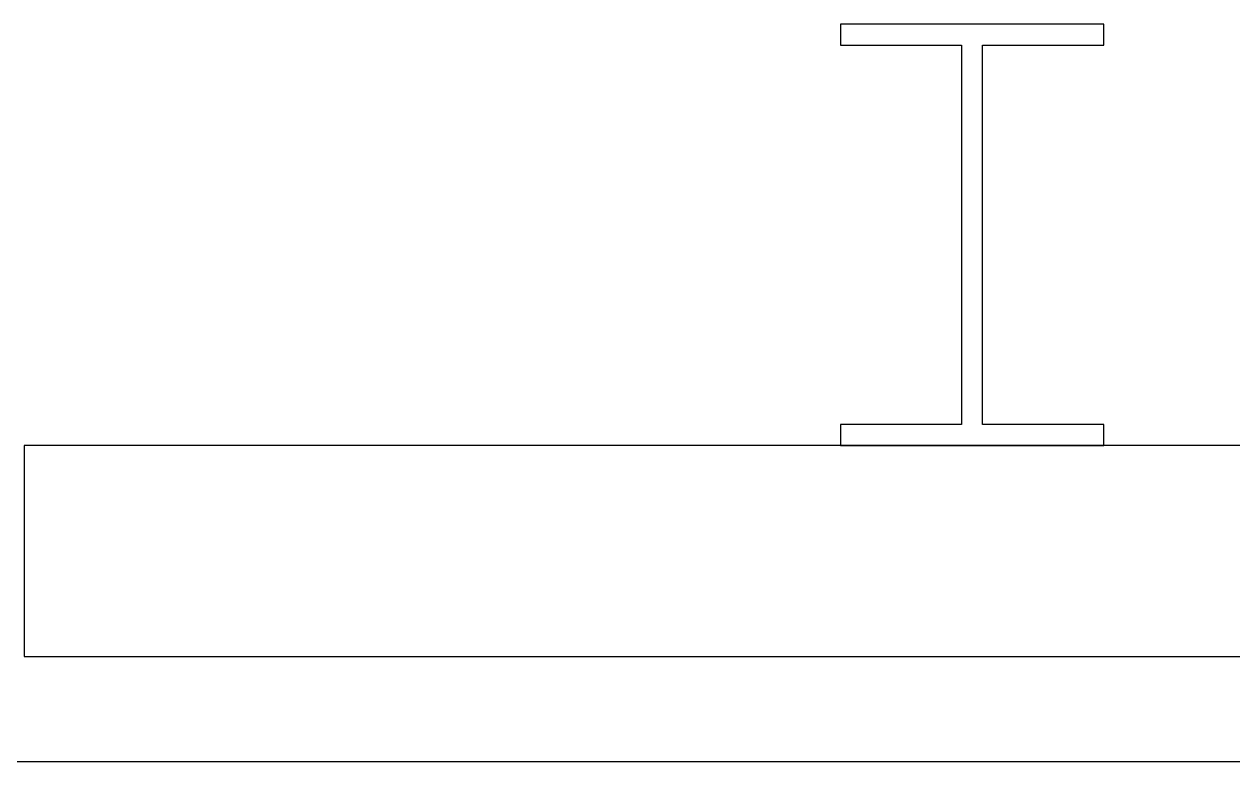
# Model space of a CAD drawing. Extents: x 12152 to 491505, y 111028 to 412681.
# Drawn here: x 80320 to 81467, y 188294 to 188994 of the extents above; entities that cross this region are included whole.
import ezdxf

# ---------------------------------------------------------------- set-up
doc = ezdxf.new("R2010")
doc.units = 0
doc.header["$LTSCALE"] = 1000
doc.header["$MEASUREMENT"] = 0
for name, color, linetype in [('COLUMN', 9, 'Continuous'), ('WALL', 11, 'Continuous'), ('图框(锁住)', 7, 'Continuous')]:
    doc.layers.add(name, color=color, linetype=linetype)

msp = doc.modelspace()

# ---------------------------------------------------------------- linework, layer by layer
at = {"layer": 'COLUMN', "color": 6}
msp.add_lwpolyline([(81344.8, 188974.2), (81344.8, 188994.2), (81094.8, 188994.2), (81094.8, 188974.2), (81209.8, 188974.2), (81209.8, 188614.2), (81094.8, 188614.2), (81094.8, 188594.2), (81344.8, 188594.2), (81344.8, 188614.2), (81229.8, 188614.2), (81229.8, 188974.2)], close=True, dxfattribs=at)
at = {"layer": 'WALL', "color": 0}
for p, q in [((82569.8, 188594.2), (80319.8, 188594.2)), ((80319.8, 188594.2), (80319.8, 188394.2)), ((80319.8, 188394.2), (82569.8, 188394.2))]:
    msp.add_line(p, q, dxfattribs=at)
at = {"layer": '图框(锁住)', "color": 0}
msp.add_lwpolyline([(82569.8, 188294.2), (51069.8, 188294.2)], dxfattribs=at)

doc.saveas('drawing.dxf')
